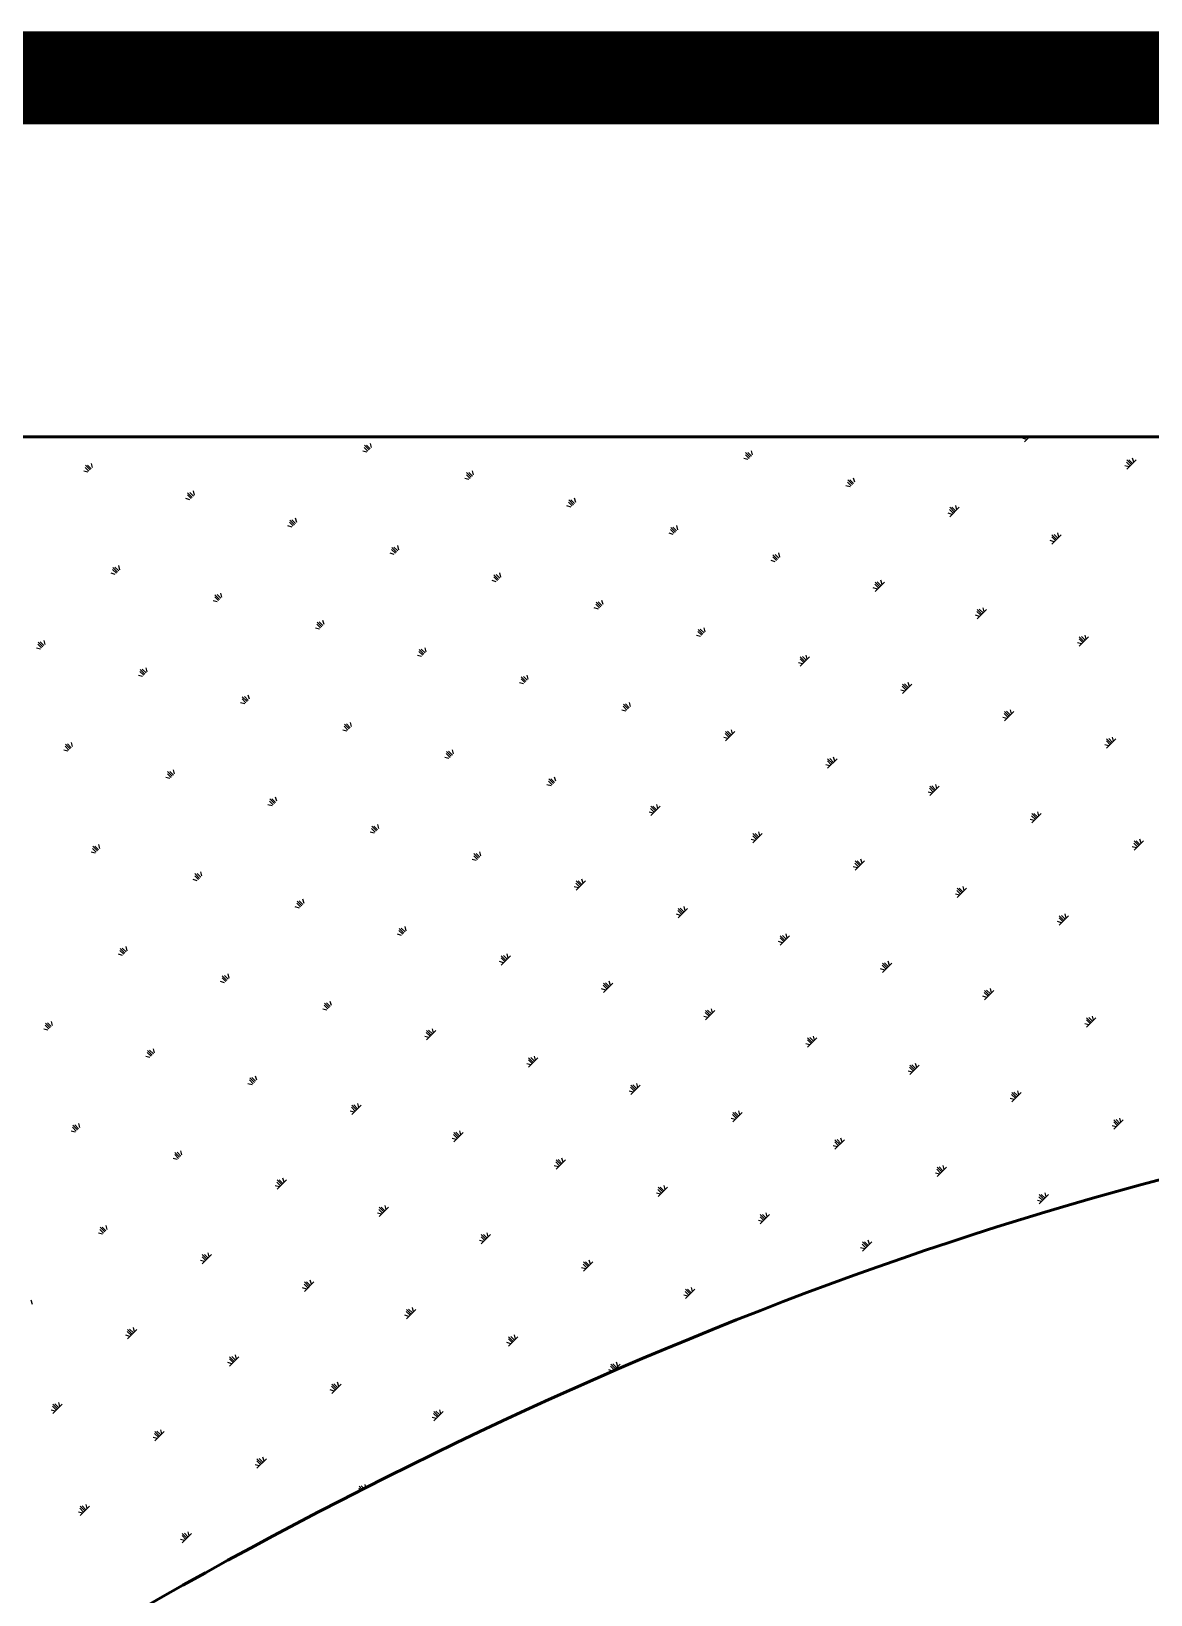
# Model space of a CAD drawing. Extents: x -3102990 to -851544, y -5293060 to -2540151.
# Drawn here: x -2804057 to -2802854, y -2632534 to -2630852 of the extents above; entities that cross this region are included whole.
import ezdxf

# ---------------------------------------------------------------- set-up
doc = ezdxf.new("R2010")
doc.units = 0
doc.header["$LTSCALE"] = 1000
doc.layers.get('0').update_dxf_attribs({"linetype": 'CONTINUOUS'})
doc.layers.add('PUB_TITLE', color=4, linetype='CONTINUOUS')

msp = doc.modelspace()

# ---------------------------------------------------------------- linework, layer by layer
msp.add_line((-2805238.76, -2630902.4), (-2753708.94, -2630902.4))
at = {"color": 4, "const_width": 100}
msp.add_lwpolyline([(-2805238.76, -2630902.4), (-2753708.94, -2630902.4), (-2753708.94, -2689616.46), (-2805238.76, -2689616.46), (-2805238.76, -2630902.4)], dxfattribs=at)
at = {"layer": 'PUB_TITLE', "color": 4}
for p, q in [((-2803694.17, -2631302.64), (-2803699.19, -2631297.61)), ((-2803692.91, -2631301.38), (-2803696.93, -2631297.36)), ((-2803691.66, -2631300.13), (-2803692.83, -2631295.73)), ((-2802987.09, -2631291.5), (-2802991.48, -2631290.32)), ((-2802989.6, -2631294.01), (-2802984.17, -2631288.58)), ((-2802985.83, -2631290.24), (-2802987.5, -2631288.58)), ((-2802984.58, -2631288.99), (-2802984.99, -2631288.58)), ((-2803696.68, -2631305.15), (-2803701.07, -2631303.97)), ((-2803695.42, -2631303.89), (-2803699.44, -2631299.87)), ((-2803287, -2631313.03), (-2803291.39, -2631311.85)), ((-2803285.74, -2631311.77), (-2803289.76, -2631307.76)), ((-2803284.49, -2631310.52), (-2803289.51, -2631305.5)), ((-2803283.23, -2631309.26), (-2803287.25, -2631305.24)), ((-2803281.97, -2631308.01), (-2803283.15, -2631303.62)), ((-2802876.06, -2631319.66), (-2802880.08, -2631315.64)), ((-2802874.8, -2631318.4), (-2802879.83, -2631313.38)), ((-2802879.83, -2631323.42), (-2802869.78, -2631313.38)), ((-2802873.55, -2631317.14), (-2802877.57, -2631313.13)), ((-2802872.29, -2631315.89), (-2802873.47, -2631311.5)), ((-2803996.59, -2631326.68), (-2804000.98, -2631325.5)), ((-2803995.33, -2631325.43), (-2803999.35, -2631321.41)), ((-2803994.08, -2631324.17), (-2803999.1, -2631319.15)), ((-2803992.82, -2631322.91), (-2803996.84, -2631318.9)), ((-2803991.56, -2631321.66), (-2803992.74, -2631317.27)), ((-2803585.65, -2631333.31), (-2803589.67, -2631329.29)), ((-2803584.39, -2631332.05), (-2803589.42, -2631327.03)), ((-2803583.14, -2631330.8), (-2803587.16, -2631326.78)), ((-2803581.88, -2631329.54), (-2803583.06, -2631325.15)), ((-2802877.32, -2631320.91), (-2802881.71, -2631319.73)), ((-2803884.3, -2631353.58), (-2803889.32, -2631348.56)), ((-2803883.05, -2631352.33), (-2803887.06, -2631348.31)), ((-2803881.79, -2631351.07), (-2803882.97, -2631346.68)), ((-2803586.9, -2631334.56), (-2803591.3, -2631333.39)), ((-2803177.22, -2631342.44), (-2803181.61, -2631341.27)), ((-2803175.97, -2631341.19), (-2803179.99, -2631337.17)), ((-2803174.71, -2631339.93), (-2803179.73, -2631334.91)), ((-2803173.46, -2631338.68), (-2803177.47, -2631334.66)), ((-2803172.2, -2631337.42), (-2803173.38, -2631333.03)), ((-2803886.81, -2631356.09), (-2803891.2, -2631354.92)), ((-2803885.56, -2631354.84), (-2803889.57, -2631350.82)), ((-2803477.13, -2631363.98), (-2803481.52, -2631362.8)), ((-2803475.88, -2631362.72), (-2803479.89, -2631358.7)), ((-2803474.62, -2631361.46), (-2803479.64, -2631356.44)), ((-2803473.36, -2631360.21), (-2803477.38, -2631356.19)), ((-2803472.11, -2631358.95), (-2803473.28, -2631354.56)), ((-2803064.94, -2631369.35), (-2803069.96, -2631364.32)), ((-2803069.96, -2631374.37), (-2803059.92, -2631364.32)), ((-2803063.68, -2631368.09), (-2803067.7, -2631364.07)), ((-2803062.43, -2631366.84), (-2803063.6, -2631362.44)), ((-2803775.78, -2631384.25), (-2803779.8, -2631380.23)), ((-2803774.53, -2631383), (-2803779.55, -2631377.97)), ((-2803773.27, -2631381.74), (-2803777.29, -2631377.72)), ((-2803772.02, -2631380.49), (-2803773.19, -2631376.1)), ((-2803067.45, -2631371.86), (-2803071.84, -2631370.68)), ((-2803066.19, -2631370.6), (-2803070.21, -2631366.58)), ((-2803777.04, -2631385.51), (-2803781.43, -2631384.33)), ((-2803367.36, -2631393.39), (-2803371.75, -2631392.21)), ((-2803366.1, -2631392.13), (-2803370.12, -2631388.12)), ((-2803364.85, -2631390.88), (-2803369.87, -2631385.86)), ((-2803363.59, -2631389.62), (-2803367.61, -2631385.61)), ((-2803362.33, -2631388.37), (-2803363.51, -2631383.98)), ((-2802956.42, -2631400.02), (-2802960.44, -2631396)), ((-2802955.16, -2631398.76), (-2802960.19, -2631393.74)), ((-2802960.19, -2631403.78), (-2802950.14, -2631393.74)), ((-2802953.91, -2631397.5), (-2802957.93, -2631393.49)), ((-2802952.65, -2631396.25), (-2802953.83, -2631391.86)), ((-2803667.26, -2631414.92), (-2803671.66, -2631413.75)), ((-2803666.01, -2631413.67), (-2803670.03, -2631409.65)), ((-2803664.75, -2631412.41), (-2803669.78, -2631407.39)), ((-2803663.5, -2631411.16), (-2803667.52, -2631407.14)), ((-2803662.24, -2631409.9), (-2803663.42, -2631405.51)), ((-2803255.07, -2631420.29), (-2803260.09, -2631415.27)), ((-2803253.82, -2631419.04), (-2803257.83, -2631415.02)), ((-2803252.56, -2631417.78), (-2803253.74, -2631413.39)), ((-2802957.68, -2631401.27), (-2802962.07, -2631400.09)), ((-2803965.92, -2631435.2), (-2803969.93, -2631431.18)), ((-2803964.66, -2631433.94), (-2803969.68, -2631428.92)), ((-2803963.41, -2631432.69), (-2803967.42, -2631428.67)), ((-2803962.15, -2631431.43), (-2803963.33, -2631427.04)), ((-2803257.58, -2631422.8), (-2803261.97, -2631421.63)), ((-2803256.33, -2631421.55), (-2803260.35, -2631417.53)), ((-2803967.17, -2631436.45), (-2803971.56, -2631435.28)), ((-2803557.49, -2631444.34), (-2803561.88, -2631443.16)), ((-2803556.24, -2631443.08), (-2803560.25, -2631439.06)), ((-2803554.98, -2631441.82), (-2803560, -2631436.8)), ((-2803553.72, -2631440.57), (-2803557.74, -2631436.55)), ((-2803552.47, -2631439.31), (-2803553.64, -2631434.92)), ((-2803146.55, -2631450.96), (-2803150.57, -2631446.94)), ((-2803145.3, -2631449.71), (-2803150.32, -2631444.68)), ((-2803150.32, -2631454.73), (-2803140.28, -2631444.68)), ((-2803144.04, -2631448.45), (-2803148.06, -2631444.43)), ((-2803142.79, -2631447.2), (-2803143.96, -2631442.8)), ((-2803857.4, -2631465.87), (-2803861.79, -2631464.69)), ((-2803856.14, -2631464.61), (-2803860.16, -2631460.59)), ((-2803854.89, -2631463.36), (-2803859.91, -2631458.33)), ((-2803853.63, -2631462.1), (-2803857.65, -2631458.08)), ((-2803852.38, -2631460.85), (-2803853.55, -2631456.46)), ((-2803445.21, -2631471.24), (-2803450.23, -2631466.22)), ((-2803443.95, -2631469.98), (-2803447.97, -2631465.97)), ((-2803442.69, -2631468.73), (-2803443.87, -2631464.34)), ((-2803147.81, -2631452.22), (-2803152.2, -2631451.04)), ((-2803447.72, -2631473.75), (-2803452.11, -2631472.57)), ((-2803446.46, -2631472.49), (-2803450.48, -2631468.48)), ((-2803038.04, -2631481.63), (-2803042.43, -2631480.45)), ((-2803036.78, -2631480.38), (-2803040.8, -2631476.36)), ((-2803035.52, -2631479.12), (-2803040.55, -2631474.1)), ((-2803040.55, -2631484.14), (-2803030.5, -2631474.1)), ((-2803034.27, -2631477.86), (-2803038.29, -2631473.85)), ((-2803033.01, -2631476.61), (-2803034.19, -2631472.22)), ((-2803747.62, -2631495.28), (-2803752.02, -2631494.11)), ((-2803746.37, -2631494.03), (-2803750.39, -2631490.01)), ((-2803745.11, -2631492.77), (-2803750.14, -2631487.75)), ((-2803743.86, -2631491.52), (-2803747.88, -2631487.5)), ((-2803742.6, -2631490.26), (-2803743.78, -2631485.87)), ((-2803336.69, -2631501.91), (-2803340.71, -2631497.89)), ((-2803335.43, -2631500.65), (-2803340.45, -2631495.63)), ((-2803334.18, -2631499.4), (-2803338.19, -2631495.38)), ((-2803332.92, -2631498.14), (-2803334.1, -2631493.75)), ((-2804047.53, -2631516.81), (-2804051.92, -2631515.64)), ((-2804046.28, -2631515.56), (-2804050.29, -2631511.54)), ((-2804045.02, -2631514.3), (-2804050.04, -2631509.28)), ((-2804043.77, -2631513.05), (-2804047.78, -2631509.03)), ((-2804042.51, -2631511.79), (-2804043.69, -2631507.4)), ((-2803635.34, -2631522.18), (-2803640.36, -2631517.16)), ((-2803634.08, -2631520.93), (-2803638.1, -2631516.91)), ((-2803632.83, -2631519.67), (-2803634, -2631515.28)), ((-2803337.94, -2631503.16), (-2803342.33, -2631501.99)), ((-2802928.26, -2631511.05), (-2802932.65, -2631509.87)), ((-2802927.01, -2631509.79), (-2802931.02, -2631505.77)), ((-2802925.75, -2631508.53), (-2802930.77, -2631503.51)), ((-2802930.77, -2631513.56), (-2802920.73, -2631503.51)), ((-2802924.49, -2631507.28), (-2802928.51, -2631503.26)), ((-2802923.24, -2631506.02), (-2802924.42, -2631501.63)), ((-2803637.85, -2631524.7), (-2803642.24, -2631523.52)), ((-2803636.6, -2631523.44), (-2803640.61, -2631519.42)), ((-2803228.17, -2631532.58), (-2803232.56, -2631531.4)), ((-2803226.91, -2631531.32), (-2803230.93, -2631527.3)), ((-2803225.66, -2631530.07), (-2803230.68, -2631525.04)), ((-2803230.68, -2631535.09), (-2803220.64, -2631525.04)), ((-2803224.4, -2631528.81), (-2803228.42, -2631524.79)), ((-2803223.15, -2631527.56), (-2803224.32, -2631523.16)), ((-2803937.76, -2631546.23), (-2803942.15, -2631545.05)), ((-2803936.5, -2631544.97), (-2803940.52, -2631540.95)), ((-2803935.25, -2631543.72), (-2803940.27, -2631538.69)), ((-2803933.99, -2631542.46), (-2803938.01, -2631538.44)), ((-2803932.74, -2631541.21), (-2803933.91, -2631536.82)), ((-2803526.82, -2631552.85), (-2803530.84, -2631548.84)), ((-2803525.57, -2631551.6), (-2803530.59, -2631546.58)), ((-2803524.31, -2631550.34), (-2803528.33, -2631546.33)), ((-2803523.05, -2631549.09), (-2803524.23, -2631544.7)), ((-2803824.22, -2631571.88), (-2803828.24, -2631567.86)), ((-2803822.96, -2631570.62), (-2803824.14, -2631566.23)), ((-2803528.08, -2631554.11), (-2803532.47, -2631552.93)), ((-2803118.4, -2631561.99), (-2803122.79, -2631560.81)), ((-2803117.14, -2631560.74), (-2803121.16, -2631556.72)), ((-2803115.88, -2631559.48), (-2803120.91, -2631554.46)), ((-2803120.91, -2631564.5), (-2803110.86, -2631554.46)), ((-2803114.63, -2631558.22), (-2803118.65, -2631554.21)), ((-2803113.37, -2631556.97), (-2803114.55, -2631552.58)), ((-2803827.98, -2631575.64), (-2803832.38, -2631574.47)), ((-2803826.73, -2631574.39), (-2803830.75, -2631570.37)), ((-2803825.47, -2631573.13), (-2803830.5, -2631568.11)), ((-2803418.3, -2631583.52), (-2803422.69, -2631582.35)), ((-2803417.05, -2631582.27), (-2803421.07, -2631578.25)), ((-2803415.79, -2631581.01), (-2803420.81, -2631575.99)), ((-2803414.54, -2631579.76), (-2803418.55, -2631575.74)), ((-2803413.28, -2631578.5), (-2803414.46, -2631574.11)), ((-2803006.11, -2631588.89), (-2803011.13, -2631583.87)), ((-2803011.13, -2631593.92), (-2803001.09, -2631583.87)), ((-2803004.85, -2631587.64), (-2803008.87, -2631583.62)), ((-2803003.6, -2631586.38), (-2803004.78, -2631581.99)), ((-2803716.96, -2631603.8), (-2803720.97, -2631599.78)), ((-2803715.7, -2631602.54), (-2803720.72, -2631597.52)), ((-2803714.44, -2631601.29), (-2803718.46, -2631597.27)), ((-2803713.19, -2631600.03), (-2803714.36, -2631595.64)), ((-2803008.62, -2631591.41), (-2803013.01, -2631590.23)), ((-2803007.37, -2631590.15), (-2803011.38, -2631586.13)), ((-2804013.1, -2631621.57), (-2804014.27, -2631617.18)), ((-2803718.21, -2631605.06), (-2803722.6, -2631603.88)), ((-2803308.53, -2631612.94), (-2803312.92, -2631611.76)), ((-2803307.27, -2631611.68), (-2803311.29, -2631607.66)), ((-2803306.02, -2631610.43), (-2803311.04, -2631605.4)), ((-2803311.04, -2631615.45), (-2803301, -2631605.4)), ((-2803304.76, -2631609.17), (-2803308.78, -2631605.15)), ((-2803303.51, -2631607.92), (-2803304.68, -2631603.52)), ((-2802897.59, -2631619.56), (-2802901.61, -2631615.55)), ((-2802896.34, -2631618.31), (-2802901.36, -2631613.29)), ((-2802901.36, -2631623.33), (-2802891.31, -2631613.29)), ((-2802895.08, -2631617.05), (-2802899.1, -2631613.03)), ((-2802893.83, -2631615.8), (-2802895, -2631611.41)), ((-2804018.12, -2631626.59), (-2804022.51, -2631625.41)), ((-2804016.86, -2631625.33), (-2804020.88, -2631621.32)), ((-2804015.61, -2631624.08), (-2804020.63, -2631619.05)), ((-2804014.35, -2631622.82), (-2804018.37, -2631618.8)), ((-2803608.44, -2631634.47), (-2803612.83, -2631633.29)), ((-2803607.18, -2631633.21), (-2803611.2, -2631629.2)), ((-2803605.93, -2631631.96), (-2803610.95, -2631626.94)), ((-2803604.67, -2631630.7), (-2803608.69, -2631626.69)), ((-2803603.41, -2631629.45), (-2803604.59, -2631625.06)), ((-2803196.24, -2631639.84), (-2803201.27, -2631634.82)), ((-2803201.27, -2631644.86), (-2803191.22, -2631634.82)), ((-2803194.99, -2631638.58), (-2803199.01, -2631634.57)), ((-2803193.73, -2631637.33), (-2803194.91, -2631632.94)), ((-2802898.85, -2631620.82), (-2802903.24, -2631619.64)), ((-2803907.09, -2631654.75), (-2803911.11, -2631650.73)), ((-2803905.83, -2631653.49), (-2803910.86, -2631648.47)), ((-2803904.58, -2631652.24), (-2803908.6, -2631648.22)), ((-2803903.32, -2631650.98), (-2803904.5, -2631646.59)), ((-2803198.76, -2631642.35), (-2803203.15, -2631641.17)), ((-2803197.5, -2631641.1), (-2803201.52, -2631637.08)), ((-2803908.34, -2631656), (-2803912.74, -2631654.83)), ((-2803498.66, -2631663.88), (-2803503.05, -2631662.71)), ((-2803497.41, -2631662.63), (-2803501.43, -2631658.61)), ((-2803496.15, -2631661.37), (-2803501.17, -2631656.35)), ((-2803494.9, -2631660.12), (-2803498.91, -2631656.1)), ((-2803493.64, -2631658.86), (-2803494.82, -2631654.47)), ((-2803087.73, -2631670.51), (-2803091.74, -2631666.49)), ((-2803086.47, -2631669.25), (-2803091.49, -2631664.23)), ((-2803091.49, -2631674.28), (-2803081.45, -2631664.23)), ((-2803085.21, -2631668), (-2803089.23, -2631663.98)), ((-2803083.96, -2631666.74), (-2803085.14, -2631662.35)), ((-2803798.57, -2631685.42), (-2803802.96, -2631684.24)), ((-2803797.32, -2631684.16), (-2803801.33, -2631680.14)), ((-2803796.06, -2631682.91), (-2803801.08, -2631677.88)), ((-2803794.8, -2631681.65), (-2803798.82, -2631677.63)), ((-2803793.55, -2631680.39), (-2803794.72, -2631676)), ((-2803385.12, -2631689.53), (-2803389.14, -2631685.51)), ((-2803383.87, -2631688.28), (-2803385.04, -2631683.88)), ((-2803088.98, -2631671.77), (-2803093.37, -2631670.59)), ((-2803388.89, -2631693.3), (-2803393.28, -2631692.12)), ((-2803387.63, -2631692.04), (-2803391.65, -2631688.02)), ((-2803386.38, -2631690.79), (-2803391.4, -2631685.76)), ((-2803391.4, -2631695.81), (-2803381.36, -2631685.76)), ((-2802979.21, -2631701.18), (-2802983.6, -2631700)), ((-2802977.95, -2631699.92), (-2802981.97, -2631695.91)), ((-2802976.7, -2631698.67), (-2802981.72, -2631693.65)), ((-2802981.72, -2631703.69), (-2802971.67, -2631693.65)), ((-2802975.44, -2631697.41), (-2802979.46, -2631693.39)), ((-2802974.19, -2631696.16), (-2802975.36, -2631691.77)), ((-2803688.8, -2631714.83), (-2803693.19, -2631713.65)), ((-2803687.54, -2631713.57), (-2803691.56, -2631709.56)), ((-2803686.29, -2631712.32), (-2803691.31, -2631707.3)), ((-2803685.03, -2631711.06), (-2803689.05, -2631707.05)), ((-2803683.77, -2631709.81), (-2803684.95, -2631705.42)), ((-2803277.86, -2631721.46), (-2803281.88, -2631717.44)), ((-2803276.6, -2631720.2), (-2803281.63, -2631715.18)), ((-2803281.63, -2631725.22), (-2803271.58, -2631715.18)), ((-2803275.35, -2631718.94), (-2803279.37, -2631714.93)), ((-2803274.09, -2631717.69), (-2803275.27, -2631713.3)), ((-2803988.7, -2631736.36), (-2803993.1, -2631735.19)), ((-2803987.45, -2631735.11), (-2803991.47, -2631731.09)), ((-2803986.19, -2631733.85), (-2803991.22, -2631728.83)), ((-2803984.94, -2631732.6), (-2803988.96, -2631728.58)), ((-2803983.68, -2631731.34), (-2803984.86, -2631726.95)), ((-2803574, -2631739.22), (-2803575.18, -2631734.83)), ((-2803279.12, -2631722.71), (-2803283.51, -2631721.53)), ((-2802869.43, -2631730.59), (-2802873.82, -2631729.42)), ((-2802868.18, -2631729.34), (-2802872.2, -2631725.32)), ((-2802866.92, -2631728.08), (-2802871.94, -2631723.06)), ((-2802871.94, -2631733.1), (-2802861.9, -2631723.06)), ((-2802865.67, -2631726.83), (-2802869.68, -2631722.81)), ((-2802864.41, -2631725.57), (-2802865.59, -2631721.18)), ((-2803579.02, -2631744.24), (-2803583.41, -2631743.07)), ((-2803577.77, -2631742.99), (-2803581.79, -2631738.97)), ((-2803576.51, -2631741.73), (-2803581.53, -2631736.71)), ((-2803575.26, -2631740.48), (-2803579.27, -2631736.46)), ((-2803169.34, -2631752.13), (-2803173.73, -2631750.95)), ((-2803168.09, -2631750.87), (-2803172.1, -2631746.85)), ((-2803166.83, -2631749.61), (-2803171.85, -2631744.59)), ((-2803171.85, -2631754.64), (-2803161.81, -2631744.59)), ((-2803165.57, -2631748.36), (-2803169.59, -2631744.34)), ((-2803164.32, -2631747.1), (-2803165.5, -2631742.71)), ((-2803878.93, -2631765.78), (-2803883.32, -2631764.6)), ((-2803877.68, -2631764.52), (-2803881.69, -2631760.5)), ((-2803876.42, -2631763.27), (-2803881.44, -2631758.24)), ((-2803875.16, -2631762.01), (-2803879.18, -2631757.99)), ((-2803873.91, -2631760.75), (-2803875.09, -2631756.36)), ((-2803467.99, -2631772.4), (-2803472.01, -2631768.38)), ((-2803466.74, -2631771.15), (-2803471.76, -2631766.12)), ((-2803471.76, -2631776.17), (-2803461.72, -2631766.12)), ((-2803465.48, -2631769.89), (-2803469.5, -2631765.87)), ((-2803464.23, -2631768.64), (-2803465.4, -2631764.24)), ((-2803764.13, -2631790.17), (-2803765.31, -2631785.78)), ((-2803469.25, -2631773.66), (-2803473.64, -2631772.48)), ((-2803059.57, -2631781.54), (-2803063.96, -2631780.36)), ((-2803058.31, -2631780.28), (-2803062.33, -2631776.27)), ((-2803057.06, -2631779.03), (-2803062.08, -2631774.01)), ((-2803062.08, -2631784.05), (-2803052.03, -2631774.01)), ((-2803055.8, -2631777.77), (-2803059.82, -2631773.75)), ((-2803054.55, -2631776.52), (-2803055.72, -2631772.13)), ((-2803769.16, -2631795.19), (-2803773.55, -2631794.01)), ((-2803767.9, -2631793.93), (-2803771.92, -2631789.92)), ((-2803766.65, -2631792.68), (-2803771.67, -2631787.66)), ((-2803765.39, -2631791.42), (-2803769.41, -2631787.41)), ((-2803359.48, -2631803.07), (-2803363.87, -2631801.9)), ((-2803358.22, -2631801.82), (-2803362.24, -2631797.8)), ((-2803356.96, -2631800.56), (-2803361.99, -2631795.54)), ((-2803361.99, -2631805.58), (-2803351.94, -2631795.54)), ((-2803355.71, -2631799.3), (-2803359.73, -2631795.29)), ((-2803354.45, -2631798.05), (-2803355.63, -2631793.66)), ((-2802946.03, -2631807.19), (-2802950.04, -2631803.17)), ((-2802944.77, -2631805.93), (-2802945.95, -2631801.54)), ((-2803658.13, -2631823.35), (-2803662.15, -2631819.33)), ((-2803656.87, -2631822.09), (-2803661.89, -2631817.07)), ((-2803655.62, -2631820.84), (-2803659.63, -2631816.82)), ((-2803654.36, -2631819.58), (-2803655.54, -2631815.19)), ((-2802949.79, -2631810.95), (-2802954.18, -2631809.78)), ((-2802948.54, -2631809.7), (-2802952.56, -2631805.68)), ((-2802947.28, -2631808.44), (-2802952.31, -2631803.42)), ((-2802952.31, -2631813.46), (-2802942.26, -2631803.42)), ((-2803954.27, -2631841.11), (-2803955.45, -2631836.72)), ((-2803659.38, -2631824.6), (-2803663.77, -2631823.43)), ((-2803249.7, -2631832.49), (-2803254.09, -2631831.31)), ((-2803248.45, -2631831.23), (-2803252.46, -2631827.21)), ((-2803247.19, -2631829.97), (-2803252.21, -2631824.95)), ((-2803252.21, -2631835), (-2803242.17, -2631824.95)), ((-2803245.93, -2631828.72), (-2803249.95, -2631824.7)), ((-2803244.68, -2631827.46), (-2803245.86, -2631823.07)), ((-2803959.29, -2631846.14), (-2803963.68, -2631844.96)), ((-2803958.04, -2631844.88), (-2803962.05, -2631840.86)), ((-2803956.78, -2631843.63), (-2803961.8, -2631838.6)), ((-2803955.52, -2631842.37), (-2803959.54, -2631838.35)), ((-2803549.61, -2631854.02), (-2803554, -2631852.84)), ((-2803548.35, -2631852.76), (-2803552.37, -2631848.74)), ((-2803547.1, -2631851.51), (-2803552.12, -2631846.48)), ((-2803552.12, -2631856.53), (-2803542.08, -2631846.48)), ((-2803545.84, -2631850.25), (-2803549.86, -2631846.23)), ((-2803544.59, -2631849), (-2803545.76, -2631844.6)), ((-2803134.91, -2631856.88), (-2803136.08, -2631852.49)), ((-2803848.26, -2631874.29), (-2803852.28, -2631870.28)), ((-2803847.01, -2631873.04), (-2803852.03, -2631868.02)), ((-2803845.75, -2631871.78), (-2803849.77, -2631867.77)), ((-2803844.49, -2631870.53), (-2803845.67, -2631866.14)), ((-2803139.93, -2631861.9), (-2803144.32, -2631860.72)), ((-2803138.67, -2631860.64), (-2803142.69, -2631856.63)), ((-2803137.42, -2631859.39), (-2803142.44, -2631854.37)), ((-2803142.44, -2631864.41), (-2803132.39, -2631854.37)), ((-2803136.16, -2631858.13), (-2803140.18, -2631854.11)), ((-2803849.52, -2631875.55), (-2803853.91, -2631874.37)), ((-2803439.84, -2631883.43), (-2803444.23, -2631882.26)), ((-2803438.58, -2631882.18), (-2803442.6, -2631878.16)), ((-2803437.32, -2631880.92), (-2803442.35, -2631875.9)), ((-2803442.35, -2631885.94), (-2803432.3, -2631875.9)), ((-2803436.07, -2631879.66), (-2803440.09, -2631875.65)), ((-2803434.81, -2631878.41), (-2803435.99, -2631874.02)), ((-2803028.9, -2631890.06), (-2803032.92, -2631886.04)), ((-2803027.64, -2631888.8), (-2803032.67, -2631883.78)), ((-2803032.67, -2631893.82), (-2803022.62, -2631883.78)), ((-2803026.39, -2631887.55), (-2803030.4, -2631883.53)), ((-2803025.13, -2631886.29), (-2803026.31, -2631881.9)), ((-2803739.74, -2631904.96), (-2803744.13, -2631903.79)), ((-2803738.49, -2631903.71), (-2803742.51, -2631899.69)), ((-2803737.23, -2631902.45), (-2803742.25, -2631897.43)), ((-2803735.98, -2631901.2), (-2803739.99, -2631897.18)), ((-2803734.72, -2631899.94), (-2803735.9, -2631895.55)), ((-2803325.04, -2631907.82), (-2803326.22, -2631903.43)), ((-2803030.15, -2631891.31), (-2803034.54, -2631890.14)), ((-2804037.14, -2631923.99), (-2804042.16, -2631918.96)), ((-2804035.88, -2631922.73), (-2804039.9, -2631918.71)), ((-2804034.63, -2631921.47), (-2804035.81, -2631917.08)), ((-2803330.06, -2631912.85), (-2803334.45, -2631911.67)), ((-2803328.81, -2631911.59), (-2803332.82, -2631907.57)), ((-2803327.55, -2631910.33), (-2803332.57, -2631905.31)), ((-2803332.57, -2631915.36), (-2803322.53, -2631905.31)), ((-2803326.29, -2631909.08), (-2803330.31, -2631905.06)), ((-2802920.38, -2631920.73), (-2802924.77, -2631919.55)), ((-2802919.12, -2631919.47), (-2802923.14, -2631915.45)), ((-2802917.87, -2631918.22), (-2802922.89, -2631913.19)), ((-2802922.89, -2631923.24), (-2802912.85, -2631913.19)), ((-2802916.61, -2631916.96), (-2802920.63, -2631912.94)), ((-2802915.36, -2631915.7), (-2802916.53, -2631911.31)), ((-2804039.65, -2631926.5), (-2804044.04, -2631925.32)), ((-2804038.4, -2631925.24), (-2804042.41, -2631921.22)), ((-2803629.97, -2631934.38), (-2803634.36, -2631933.2)), ((-2803628.71, -2631933.12), (-2803632.73, -2631929.1)), ((-2803627.46, -2631931.87), (-2803632.48, -2631926.84)), ((-2803632.48, -2631936.89), (-2803622.44, -2631926.84)), ((-2803626.2, -2631930.61), (-2803630.22, -2631926.59)), ((-2803624.95, -2631929.36), (-2803626.12, -2631924.96)), ((-2803219.03, -2631941), (-2803223.05, -2631936.99)), ((-2803217.78, -2631939.75), (-2803222.8, -2631934.73)), ((-2803222.8, -2631944.77), (-2803212.75, -2631934.73)), ((-2803216.52, -2631938.49), (-2803220.54, -2631934.47)), ((-2803215.27, -2631937.24), (-2803216.44, -2631932.85)), ((-2803928.62, -2631954.65), (-2803932.64, -2631950.64)), ((-2803927.37, -2631953.4), (-2803932.39, -2631948.38)), ((-2803926.11, -2631952.14), (-2803930.13, -2631948.13)), ((-2803924.85, -2631950.89), (-2803926.03, -2631946.5)), ((-2803515.17, -2631958.77), (-2803516.35, -2631954.38)), ((-2803220.29, -2631942.26), (-2803224.68, -2631941.08)), ((-2803929.88, -2631955.91), (-2803934.27, -2631954.73)), ((-2803520.2, -2631963.79), (-2803524.59, -2631962.62)), ((-2803518.94, -2631962.54), (-2803522.96, -2631958.52)), ((-2803517.68, -2631961.28), (-2803522.71, -2631956.26)), ((-2803522.71, -2631966.3), (-2803512.66, -2631956.26)), ((-2803516.43, -2631960.02), (-2803520.45, -2631956.01)), ((-2803110.51, -2631971.67), (-2803114.9, -2631970.5)), ((-2803109.26, -2631970.42), (-2803113.28, -2631966.4)), ((-2803108, -2631969.16), (-2803113.03, -2631964.14)), ((-2803113.03, -2631974.18), (-2803102.98, -2631964.14)), ((-2803106.75, -2631967.91), (-2803110.77, -2631963.89)), ((-2803105.49, -2631966.65), (-2803106.67, -2631962.26)), ((-2803820.1, -2631985.32), (-2803824.49, -2631984.15)), ((-2803818.85, -2631984.07), (-2803822.87, -2631980.05)), ((-2803817.59, -2631982.81), (-2803822.61, -2631977.79)), ((-2803816.34, -2631981.56), (-2803820.35, -2631977.54)), ((-2803815.08, -2631980.3), (-2803816.26, -2631975.91)), ((-2803409.17, -2631991.95), (-2803413.18, -2631987.93)), ((-2803407.91, -2631990.69), (-2803412.93, -2631985.67)), ((-2803412.93, -2631995.72), (-2803402.89, -2631985.67)), ((-2803406.65, -2631989.44), (-2803410.67, -2631985.42)), ((-2803405.4, -2631988.18), (-2803406.58, -2631983.79)), ((-2803410.42, -2631993.21), (-2803414.81, -2631992.03)), ((-2803000.74, -2632001.09), (-2803005.13, -2631999.91)), ((-2802999.48, -2631999.83), (-2803003.5, -2631995.81)), ((-2802998.23, -2631998.58), (-2803003.25, -2631993.55)), ((-2803003.25, -2632003.6), (-2802993.21, -2631993.55)), ((-2802996.97, -2631997.32), (-2803000.99, -2631993.3)), ((-2802995.72, -2631996.06), (-2802996.89, -2631991.67)), ((-2803710.33, -2632014.74), (-2803714.72, -2632013.56)), ((-2803709.07, -2632013.48), (-2803713.09, -2632009.46)), ((-2803707.82, -2632012.23), (-2803712.84, -2632007.2)), ((-2803712.84, -2632017.25), (-2803702.8, -2632007.2)), ((-2803706.56, -2632010.97), (-2803710.58, -2632006.95)), ((-2803705.31, -2632009.72), (-2803706.48, -2632005.32)), ((-2803300.65, -2632022.62), (-2803305.04, -2632021.44)), ((-2803299.39, -2632021.36), (-2803303.41, -2632017.35)), ((-2803298.14, -2632020.11), (-2803303.16, -2632015.09)), ((-2803303.16, -2632025.13), (-2803293.11, -2632015.09)), ((-2803296.88, -2632018.85), (-2803300.9, -2632014.83)), ((-2803295.63, -2632017.6), (-2803296.8, -2632013.21)), ((-2802885.94, -2632025.48), (-2802887.12, -2632021.09)), ((-2804010.24, -2632036.27), (-2804014.63, -2632035.09)), ((-2804008.98, -2632035.01), (-2804013, -2632031)), ((-2804007.73, -2632033.76), (-2804012.75, -2632028.74)), ((-2804006.47, -2632032.5), (-2804010.49, -2632028.49)), ((-2804005.21, -2632031.25), (-2804006.39, -2632026.86)), ((-2803598.04, -2632041.64), (-2803603.07, -2632036.62)), ((-2803603.07, -2632046.66), (-2803593.02, -2632036.62)), ((-2803596.79, -2632040.38), (-2803600.81, -2632036.37)), ((-2803595.53, -2632039.13), (-2803596.71, -2632034.74)), ((-2802890.97, -2632030.5), (-2802895.36, -2632029.32)), ((-2802889.71, -2632029.25), (-2802893.73, -2632025.23)), ((-2802888.45, -2632027.99), (-2802893.48, -2632022.97)), ((-2802893.48, -2632033.01), (-2802883.43, -2632022.97)), ((-2802887.2, -2632026.73), (-2802891.22, -2632022.72)), ((-2803600.56, -2632044.15), (-2803604.95, -2632042.98)), ((-2803599.3, -2632042.9), (-2803603.32, -2632038.88)), ((-2803190.87, -2632052.03), (-2803195.26, -2632050.86)), ((-2803189.62, -2632050.78), (-2803193.64, -2632046.76)), ((-2803188.36, -2632049.52), (-2803193.39, -2632044.5)), ((-2803193.39, -2632054.54), (-2803183.34, -2632044.5)), ((-2803187.11, -2632048.27), (-2803191.13, -2632044.25)), ((-2803185.85, -2632047.01), (-2803187.03, -2632042.62)), ((-2803900.46, -2632065.68), (-2803904.85, -2632064.51)), ((-2803899.21, -2632064.43), (-2803903.23, -2632060.41)), ((-2803897.95, -2632063.17), (-2803902.97, -2632058.15)), ((-2803896.7, -2632061.92), (-2803900.71, -2632057.9)), ((-2803895.44, -2632060.66), (-2803896.62, -2632056.27)), ((-2803490.78, -2632073.57), (-2803495.17, -2632072.39)), ((-2803489.53, -2632072.31), (-2803493.54, -2632068.29)), ((-2803488.27, -2632071.05), (-2803493.29, -2632066.03)), ((-2803493.29, -2632076.08), (-2803483.25, -2632066.03)), ((-2803487.01, -2632069.8), (-2803491.03, -2632065.78)), ((-2803485.76, -2632068.54), (-2803486.94, -2632064.15)), ((-2803076.08, -2632076.42), (-2803077.25, -2632072.03)), ((-2803788.18, -2632092.59), (-2803793.2, -2632087.56)), ((-2803793.2, -2632097.61), (-2803783.16, -2632087.56)), ((-2803786.92, -2632091.33), (-2803790.94, -2632087.31)), ((-2803785.67, -2632090.08), (-2803786.84, -2632085.68)), ((-2803081.1, -2632081.45), (-2803085.49, -2632080.27)), ((-2803079.84, -2632080.19), (-2803083.86, -2632076.17)), ((-2803078.59, -2632078.94), (-2803083.61, -2632073.91)), ((-2803083.61, -2632083.96), (-2803073.57, -2632073.91)), ((-2803077.33, -2632077.68), (-2803081.35, -2632073.66)), ((-2803790.69, -2632095.1), (-2803795.08, -2632093.92)), ((-2803789.43, -2632093.84), (-2803793.45, -2632089.82)), ((-2803381.01, -2632102.98), (-2803385.4, -2632101.8)), ((-2803379.75, -2632101.72), (-2803383.77, -2632097.71)), ((-2803378.5, -2632100.47), (-2803383.52, -2632095.45)), ((-2803383.52, -2632105.49), (-2803373.47, -2632095.45)), ((-2803377.24, -2632099.21), (-2803381.26, -2632095.19)), ((-2803375.99, -2632097.96), (-2803377.16, -2632093.57)), ((-2802970.07, -2632109.61), (-2802974.09, -2632105.59)), ((-2802968.81, -2632108.35), (-2802973.84, -2632103.33)), ((-2802973.84, -2632113.37), (-2802963.79, -2632103.33)), ((-2802967.56, -2632107.09), (-2802971.58, -2632103.08)), ((-2802966.3, -2632105.84), (-2802967.48, -2632101.45)), ((-2803679.66, -2632123.26), (-2803683.68, -2632119.24)), ((-2803678.4, -2632122), (-2803683.43, -2632116.98)), ((-2803683.43, -2632127.02), (-2803673.38, -2632116.98)), ((-2803677.15, -2632120.74), (-2803681.17, -2632116.73)), ((-2803675.89, -2632119.49), (-2803677.07, -2632115.1)), ((-2802971.33, -2632110.86), (-2802975.72, -2632109.68)), ((-2803978.31, -2632143.53), (-2803983.33, -2632138.51)), ((-2803977.06, -2632142.28), (-2803981.07, -2632138.26)), ((-2803975.8, -2632141.02), (-2803976.98, -2632136.63)), ((-2803680.92, -2632124.51), (-2803685.31, -2632123.34)), ((-2803271.23, -2632132.39), (-2803275.62, -2632131.22)), ((-2803269.98, -2632131.14), (-2803274, -2632127.12)), ((-2803268.72, -2632129.88), (-2803273.75, -2632124.86)), ((-2803273.75, -2632134.9), (-2803263.7, -2632124.86)), ((-2803267.47, -2632128.63), (-2803271.49, -2632124.61)), ((-2803266.21, -2632127.37), (-2803267.39, -2632122.98)), ((-2803980.82, -2632146.04), (-2803985.21, -2632144.87)), ((-2803979.57, -2632144.79), (-2803983.59, -2632140.77)), ((-2803571.14, -2632153.93), (-2803575.53, -2632152.75)), ((-2803569.89, -2632152.67), (-2803573.9, -2632148.65)), ((-2803568.63, -2632151.41), (-2803573.65, -2632146.39)), ((-2803573.65, -2632156.44), (-2803563.61, -2632146.39)), ((-2803567.37, -2632150.16), (-2803571.39, -2632146.14)), ((-2803566.12, -2632148.9), (-2803567.3, -2632144.51)), ((-2803158.95, -2632159.3), (-2803163.97, -2632154.27)), ((-2803163.97, -2632164.32), (-2803153.93, -2632154.27)), ((-2803157.69, -2632158.04), (-2803161.71, -2632154.02)), ((-2803156.44, -2632156.78), (-2803157.61, -2632152.39)), ((-2803869.79, -2632174.2), (-2803873.81, -2632170.18)), ((-2803868.54, -2632172.95), (-2803873.56, -2632167.92)), ((-2803873.56, -2632177.97), (-2803863.52, -2632167.92)), ((-2803867.28, -2632171.69), (-2803871.3, -2632167.67)), ((-2803866.03, -2632170.44), (-2803867.2, -2632166.04)), ((-2803161.46, -2632161.81), (-2803165.85, -2632160.63)), ((-2803160.2, -2632160.55), (-2803164.22, -2632156.53)), ((-2803871.05, -2632175.46), (-2803875.44, -2632174.28)), ((-2803461.37, -2632183.34), (-2803465.76, -2632182.16)), ((-2803460.11, -2632182.08), (-2803464.13, -2632178.07)), ((-2803458.86, -2632180.83), (-2803463.88, -2632175.81)), ((-2803463.88, -2632185.85), (-2803453.83, -2632175.81)), ((-2803457.6, -2632179.57), (-2803461.62, -2632175.55)), ((-2803456.35, -2632178.32), (-2803457.52, -2632173.93)), ((-2803761.28, -2632204.87), (-2803765.67, -2632203.7)), ((-2803760.02, -2632203.62), (-2803764.04, -2632199.6)), ((-2803758.76, -2632202.36), (-2803763.79, -2632197.34)), ((-2803763.79, -2632207.38), (-2803753.74, -2632197.34)), ((-2803757.51, -2632201.1), (-2803761.53, -2632197.09)), ((-2803756.25, -2632199.85), (-2803757.43, -2632195.46)), ((-2803349.08, -2632210.24), (-2803354.11, -2632205.22)), ((-2803354.11, -2632215.26), (-2803344.06, -2632205.22)), ((-2803347.83, -2632208.99), (-2803351.85, -2632204.97)), ((-2803346.57, -2632207.73), (-2803347.75, -2632203.34)), ((-2804056.16, -2632221.38), (-2804057.34, -2632216.99)), ((-2803351.59, -2632212.75), (-2803355.98, -2632211.58)), ((-2803350.34, -2632211.5), (-2803354.36, -2632207.48)), ((-2803651.5, -2632234.29), (-2803655.89, -2632233.11)), ((-2803650.25, -2632233.03), (-2803654.26, -2632229.01)), ((-2803648.99, -2632231.77), (-2803654.01, -2632226.75)), ((-2803654.01, -2632236.8), (-2803643.97, -2632226.75)), ((-2803647.73, -2632230.52), (-2803651.75, -2632226.5)), ((-2803646.48, -2632229.26), (-2803647.66, -2632224.87)), ((-2803951.41, -2632255.82), (-2803955.8, -2632254.64)), ((-2803950.15, -2632254.56), (-2803954.17, -2632250.54)), ((-2803948.9, -2632253.31), (-2803953.92, -2632248.28)), ((-2803953.92, -2632258.33), (-2803943.88, -2632248.28)), ((-2803947.64, -2632252.05), (-2803951.66, -2632248.03)), ((-2803946.39, -2632250.8), (-2803947.56, -2632246.4)), ((-2803539.22, -2632261.19), (-2803544.24, -2632256.17)), ((-2803544.24, -2632266.21), (-2803534.19, -2632256.17)), ((-2803537.96, -2632259.93), (-2803541.98, -2632255.91)), ((-2803536.71, -2632258.68), (-2803537.88, -2632254.29)), ((-2803541.73, -2632263.7), (-2803546.12, -2632262.52)), ((-2803540.47, -2632262.44), (-2803544.49, -2632258.43)), ((-2803841.64, -2632285.23), (-2803846.03, -2632284.06)), ((-2803840.38, -2632283.98), (-2803844.4, -2632279.96)), ((-2803839.12, -2632282.72), (-2803844.15, -2632277.7)), ((-2803844.15, -2632287.74), (-2803834.1, -2632277.7)), ((-2803837.87, -2632281.46), (-2803841.89, -2632277.45)), ((-2803836.61, -2632280.21), (-2803837.79, -2632275.82)), ((-2803430.7, -2632291.86), (-2803434.72, -2632287.84)), ((-2803429.44, -2632290.6), (-2803434.47, -2632285.58)), ((-2803428.19, -2632289.35), (-2803432.21, -2632285.33)), ((-2803432.08, -2632293.24), (-2803424.42, -2632285.58)), ((-2803426.93, -2632288.09), (-2803428.11, -2632283.7)), ((-2803729.35, -2632312.13), (-2803734.37, -2632307.11)), ((-2803734.37, -2632317.16), (-2803724.33, -2632307.11)), ((-2803728.09, -2632310.88), (-2803732.11, -2632306.86)), ((-2803726.84, -2632309.62), (-2803728.02, -2632305.23)), ((-2803431.95, -2632293.11), (-2803436.35, -2632291.94)), ((-2803731.86, -2632314.65), (-2803736.25, -2632313.47)), ((-2803730.61, -2632313.39), (-2803734.62, -2632309.37)), ((-2804031.77, -2632336.18), (-2804036.16, -2632335)), ((-2804030.51, -2632334.92), (-2804034.53, -2632330.9)), ((-2804029.26, -2632333.67), (-2804034.28, -2632328.64)), ((-2804034.28, -2632338.69), (-2804024.24, -2632328.64)), ((-2804028, -2632332.41), (-2804032.02, -2632328.39)), ((-2804026.75, -2632331.16), (-2804027.92, -2632326.76)), ((-2803620.83, -2632342.8), (-2803624.85, -2632338.79)), ((-2803619.58, -2632341.55), (-2803624.6, -2632336.53)), ((-2803624.6, -2632346.57), (-2803614.55, -2632336.53)), ((-2803618.32, -2632340.29), (-2803622.34, -2632336.27)), ((-2803617.07, -2632339.04), (-2803618.24, -2632334.65)), ((-2803919.48, -2632363.08), (-2803924.51, -2632358.06)), ((-2803924.51, -2632368.1), (-2803914.46, -2632358.06)), ((-2803918.23, -2632361.83), (-2803922.25, -2632357.81)), ((-2803916.97, -2632360.57), (-2803918.15, -2632356.18)), ((-2803622.09, -2632344.06), (-2803626.48, -2632342.88)), ((-2803922, -2632365.59), (-2803926.39, -2632364.42)), ((-2803920.74, -2632364.34), (-2803924.76, -2632360.32)), ((-2803810.97, -2632393.75), (-2803814.98, -2632389.73)), ((-2803809.71, -2632392.49), (-2803814.73, -2632387.47)), ((-2803814.73, -2632397.52), (-2803804.69, -2632387.47)), ((-2803808.46, -2632391.24), (-2803812.47, -2632387.22)), ((-2803807.2, -2632389.98), (-2803808.38, -2632385.59)), ((-2803812.22, -2632395.01), (-2803816.61, -2632393.83)), ((-2803703.21, -2632421.14), (-2803705.21, -2632419.15)), ((-2803701.55, -2632420.3), (-2803704.96, -2632416.89)), ((-2803699.88, -2632419.45), (-2803702.7, -2632416.63)), ((-2803697.71, -2632418.35), (-2803698.6, -2632415.01)), ((-2803695, -2632416.98), (-2803694.91, -2632416.89)), ((-2804001.1, -2632444.7), (-2804005.12, -2632440.68)), ((-2803999.84, -2632443.44), (-2804004.87, -2632438.42)), ((-2804004.87, -2632448.46), (-2803994.82, -2632438.42)), ((-2803998.59, -2632442.19), (-2804002.61, -2632438.17)), ((-2803997.33, -2632440.93), (-2803998.51, -2632436.54)), ((-2804002.36, -2632445.95), (-2804006.75, -2632444.78)), ((-2803892.58, -2632475.37), (-2803896.97, -2632474.19)), ((-2803891.33, -2632474.11), (-2803895.34, -2632470.09)), ((-2803890.07, -2632472.85), (-2803895.09, -2632467.83)), ((-2803895.09, -2632477.88), (-2803885.05, -2632467.83)), ((-2803888.82, -2632471.6), (-2803892.83, -2632467.58)), ((-2803887.56, -2632470.34), (-2803888.74, -2632465.95))]:
    msp.add_line(p, q, dxfattribs=at)
at = {"layer": 'PUB_TITLE', "color": 4, "lineweight": 53}
for points, knots in [([(-2804577.63, -2632971.78), (-2804577.63, -2632262.3), (-2804577.63, -2631549.22), (-2804577.63, -2631549.22), (-2804577.63, -2631405.88), (-2804460.35, -2631288.58), (-2804316.97, -2631288.58), (-2804316.97, -2631288.58), (-2801493.19, -2631288.58), (-2801493.19, -2631288.58), (-2801349.84, -2631288.58), (-2801232.54, -2631405.88), (-2801232.54, -2631549.22), (-2801232.54, -2631549.22), (-2801232.54, -2632124.88), (-2801232.54, -2632756.37)], [6.4974833, 6.4974833, 6.4974833, 6.4974833, 7, 7, 7, 8, 8, 8, 9, 9, 9, 10, 10, 10, 10.4515092, 10.4515092, 10.4515092, 10.4515092]), ([(-2801681.24, -2632011.83), (-2801681.24, -2632011.83), (-2800928.15, -2632132.77), (-2801527.92, -2633012.77), (-2802311.54, -2633348.41), (-2801758.65, -2632960.97), (-2801395.39, -2632231.98), (-2802351, -2632469.86), (-2802351, -2632469.86), (-2802494.75, -2633433.22), (-2802494.75, -2633433.22), (-2802882.04, -2633614.07), (-2803160.1, -2633659.29), (-2803339.83, -2633636.67), (-2803339.83, -2633636.67), (-2803208, -2632611.16), (-2803208, -2632611.16), (-2803861.03, -2632614.2), (-2804708.43, -2633118.76), (-2804817.71, -2633161.86), (-2803939.28, -2632432.6), (-2802761.02, -2631838.41), (-2801681.24, -2632011.83)], [0, 0, 0, 0, 0, 1, 1, 1, 2, 2, 2, 3, 3, 3, 4, 4, 4, 5, 5, 5, 6, 6, 6, 7, 7, 7, 7])]:
    msp.add_open_spline(points, degree=3, knots=knots, dxfattribs=at)

doc.saveas('drawing.dxf')
